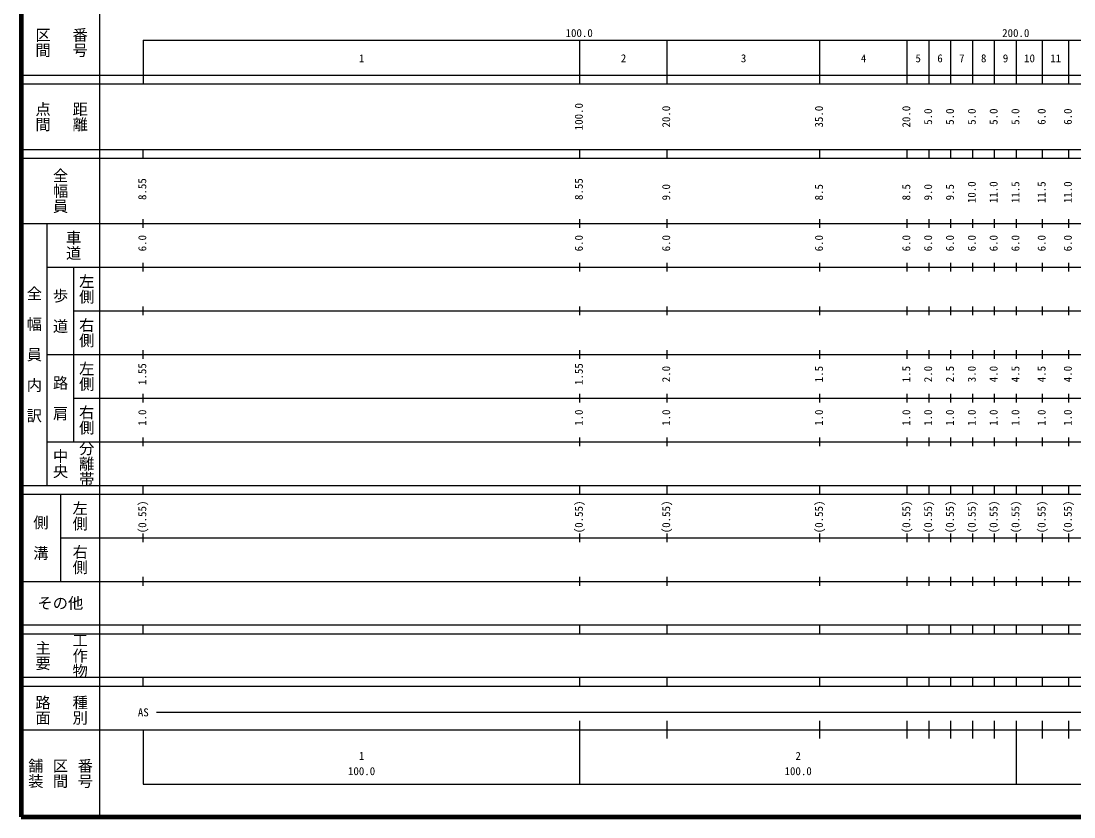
# Model space of a CAD drawing. Units: millimetres on the paper, enlarged 1000 times. Extents: x 40000 to 680000, y 20000 to 380000.
# Drawn here: x 40000 to 281173, y 20000 to 202409 of the extents above; entities that cross this region are included whole.
import ezdxf
from ezdxf.enums import TextEntityAlignment as Align

# ---------------------------------------------------------------- set-up
doc = ezdxf.new("R2010")
doc.units = ezdxf.units.MM
doc.header["$LTSCALE"] = 1000
doc.layers.add('M-TTL', color=2, linetype='Continuous', lineweight=140)
doc.layers.add('M-TTL-BAND', color=7, linetype='Continuous', lineweight=25)
doc.styles.add('@ＭＳ ゴシック', font='')
doc.styles.add('ＭＳ ゴシック', font='')
doc.styles.get('@ＭＳ ゴシック').set_extended_font_data('@MS Gothic')
doc.styles.get('ＭＳ ゴシック').set_extended_font_data('MS Gothic')

msp = doc.modelspace()

# ---------------------------------------------------------------- linework, layer by layer
at = {"layer": 'M-TTL'}
for p, q in [((40000, 380000), (40000, 20000)), ((40000, 20000), (680000, 20000))]:
    msp.add_line(p, q, dxfattribs=at)
at = {"layer": 'M-TTL-BAND'}
for p, q in [((58000, 370000), (58000, 20000)), ((68000, 198000), (579000, 198000)), ((68000, 198000), (68000, 188000)), ((168000, 188000), (168000, 198000)), ((188000, 188000), (188000, 198000)), ((223000, 188000), (223000, 198000)), ((243000, 188000), (243000, 198000)), ((248000, 188000), (248000, 198000)), ((253000, 188000), (253000, 198000)), ((258000, 188000), (258000, 198000)), ((263000, 188000), (263000, 198000)), ((268000, 188000), (268000, 198000)), ((274000, 188000), (274000, 198000)), ((280000, 188000), (280000, 198000)), ((40000, 190000), (579000, 190000)), ((40000, 188000), (579000, 188000)), ((40000, 173000), (579000, 173000)), ((68000, 171000), (68000, 173000)), ((168000, 171000), (168000, 173000)), ((188000, 171000), (188000, 173000)), ((223000, 171000), (223000, 173000)), ((243000, 171000), (243000, 173000)), ((248000, 171000), (248000, 173000)), ((253000, 171000), (253000, 173000)), ((258000, 171000), (258000, 173000)), ((263000, 171000), (263000, 173000)), ((268000, 171000), (268000, 173000)), ((274000, 171000), (274000, 173000)), ((280000, 171000), (280000, 173000)), ((40000, 171000), (579000, 171000)), ((68000, 155000), (68000, 157000)), ((168000, 155000), (168000, 157000)), ((188000, 155000), (188000, 157000)), ((223000, 155000), (223000, 157000)), ((243000, 155000), (243000, 157000)), ((248000, 155000), (248000, 157000)), ((253000, 155000), (253000, 157000)), ((258000, 155000), (258000, 157000)), ((263000, 155000), (263000, 157000)), ((268000, 155000), (268000, 157000)), ((274000, 155000), (274000, 157000)), ((280000, 155000), (280000, 157000)), ((40000, 156000), (579000, 156000)), ((46000, 96000), (46000, 156000)), ((46000, 146000), (579000, 146000)), ((52000, 146000), (52000, 106000)), ((68000, 145000), (68000, 147000)), ((168000, 145000), (168000, 147000)), ((188000, 145000), (188000, 147000)), ((223000, 145000), (223000, 147000)), ((243000, 145000), (243000, 147000)), ((248000, 145000), (248000, 147000)), ((253000, 145000), (253000, 147000)), ((258000, 145000), (258000, 147000)), ((263000, 145000), (263000, 147000)), ((268000, 145000), (268000, 147000)), ((274000, 145000), (274000, 147000)), ((280000, 145000), (280000, 147000)), ((52000, 136000), (579000, 136000)), ((68000, 135000), (68000, 137000)), ((168000, 135000), (168000, 137000)), ((188000, 135000), (188000, 137000)), ((223000, 135000), (223000, 137000)), ((243000, 135000), (243000, 137000)), ((248000, 135000), (248000, 137000)), ((253000, 135000), (253000, 137000)), ((258000, 135000), (258000, 137000)), ((263000, 135000), (263000, 137000)), ((268000, 135000), (268000, 137000)), ((274000, 135000), (274000, 137000)), ((280000, 135000), (280000, 137000)), ((46000, 126000), (579000, 126000)), ((68000, 125000), (68000, 127000)), ((168000, 125000), (168000, 127000)), ((188000, 125000), (188000, 127000)), ((223000, 125000), (223000, 127000)), ((243000, 125000), (243000, 127000)), ((248000, 125000), (248000, 127000)), ((253000, 125000), (253000, 127000)), ((258000, 125000), (258000, 127000)), ((263000, 125000), (263000, 127000)), ((268000, 125000), (268000, 127000)), ((274000, 125000), (274000, 127000)), ((280000, 125000), (280000, 127000)), ((52000, 116000), (579000, 116000)), ((68000, 115000), (68000, 117000)), ((168000, 115000), (168000, 117000)), ((188000, 115000), (188000, 117000)), ((223000, 115000), (223000, 117000)), ((243000, 115000), (243000, 117000)), ((248000, 115000), (248000, 117000)), ((253000, 115000), (253000, 117000)), ((258000, 115000), (258000, 117000)), ((263000, 115000), (263000, 117000)), ((268000, 115000), (268000, 117000)), ((274000, 115000), (274000, 117000)), ((280000, 115000), (280000, 117000)), ((68000, 105000), (68000, 107000)), ((168000, 105000), (168000, 107000)), ((188000, 105000), (188000, 107000)), ((223000, 105000), (223000, 107000)), ((243000, 105000), (243000, 107000)), ((248000, 105000), (248000, 107000)), ((253000, 105000), (253000, 107000)), ((258000, 105000), (258000, 107000)), ((263000, 105000), (263000, 107000)), ((268000, 105000), (268000, 107000)), ((274000, 105000), (274000, 107000)), ((280000, 105000), (280000, 107000)), ((46000, 106000), (579000, 106000)), ((40000, 96000), (579000, 96000)), ((68000, 94000), (68000, 96000)), ((168000, 94000), (168000, 96000)), ((188000, 94000), (188000, 96000)), ((223000, 94000), (223000, 96000)), ((243000, 94000), (243000, 96000)), ((248000, 94000), (248000, 96000)), ((253000, 94000), (253000, 96000)), ((258000, 94000), (258000, 96000)), ((263000, 94000), (263000, 96000)), ((268000, 94000), (268000, 96000)), ((274000, 94000), (274000, 96000)), ((280000, 94000), (280000, 96000)), ((40000, 94000), (579000, 94000)), ((49000, 94000), (49000, 74000)), ((68000, 83000), (68000, 85000)), ((168000, 83000), (168000, 85000)), ((188000, 83000), (188000, 85000)), ((223000, 83000), (223000, 85000)), ((243000, 83000), (243000, 85000)), ((248000, 83000), (248000, 85000)), ((253000, 83000), (253000, 85000)), ((258000, 83000), (258000, 85000)), ((263000, 83000), (263000, 85000)), ((268000, 83000), (268000, 85000)), ((274000, 83000), (274000, 85000)), ((280000, 83000), (280000, 85000)), ((49000, 84000), (579000, 84000)), ((68000, 73000), (68000, 75000)), ((168000, 73000), (168000, 75000)), ((188000, 73000), (188000, 75000)), ((223000, 73000), (223000, 75000)), ((243000, 73000), (243000, 75000)), ((248000, 73000), (248000, 75000)), ((253000, 73000), (253000, 75000)), ((258000, 73000), (258000, 75000)), ((263000, 73000), (263000, 75000)), ((268000, 73000), (268000, 75000)), ((274000, 73000), (274000, 75000)), ((280000, 73000), (280000, 75000)), ((40000, 74000), (579000, 74000)), ((40000, 64000), (579000, 64000)), ((68000, 62000), (68000, 64000)), ((168000, 62000), (168000, 64000)), ((188000, 62000), (188000, 64000)), ((223000, 62000), (223000, 64000)), ((243000, 62000), (243000, 64000)), ((248000, 62000), (248000, 64000)), ((253000, 62000), (253000, 64000)), ((258000, 62000), (258000, 64000)), ((263000, 62000), (263000, 64000)), ((268000, 62000), (268000, 64000)), ((274000, 62000), (274000, 64000)), ((280000, 62000), (280000, 64000)), ((40000, 62000), (579000, 62000)), ((40000, 52000), (579000, 52000)), ((68000, 50000), (68000, 52000)), ((168000, 50000), (168000, 52000)), ((188000, 50000), (188000, 52000)), ((223000, 50000), (223000, 52000)), ((243000, 50000), (243000, 52000)), ((248000, 50000), (248000, 52000)), ((253000, 50000), (253000, 52000)), ((258000, 50000), (258000, 52000)), ((263000, 50000), (263000, 52000)), ((268000, 50000), (268000, 52000)), ((274000, 50000), (274000, 52000)), ((280000, 50000), (280000, 52000)), ((40000, 50000), (579000, 50000)), ((71000, 44000), (565000, 44000)), ((168000, 27500), (168000, 42000)), ((188000, 38000), (188000, 42000)), ((223000, 38000), (223000, 42000)), ((243000, 38000), (243000, 42000)), ((248000, 38000), (248000, 42000)), ((253000, 38000), (253000, 42000)), ((258000, 38000), (258000, 42000)), ((263000, 38000), (263000, 42000)), ((268000, 27500), (268000, 42000)), ((274000, 38000), (274000, 42000)), ((280000, 38000), (280000, 42000)), ((40000, 40000), (579000, 40000)), ((68000, 40000), (68000, 27500)), ((68000, 27500), (579000, 27500))]:
    msp.add_line(p, q, dxfattribs=at)

# ---------------------------------------------------------------- texts
at = {"layer": 'M-TTL-BAND', "style": '@ＭＳ ゴシック'}
for s, p in [('区間', (45000, 197500)), ('番号', (53500, 197500)), ('点間', (45000, 180500)), ('距離', (53500, 180500)), ('全幅員', (49000, 163500)), ('車道', (52000, 151000)), ('左側', (55000, 141000)), ('全\u3000幅\u3000員\u3000内\u3000訳', (43000, 126000)), ('歩\u3000道', (49000, 136000)), ('右側', (55000, 131000)), ('左側', (55000, 121000)), ('路\u3000肩', (49000, 116000)), ('右側', (55000, 111000)), ('中央', (49000, 101000)), ('分離帯', (55000, 101000)), ('左側', (53500, 89000)), ('側\u3000溝', (44500, 84000)), ('右側', (53500, 79000)), ('主要', (45000, 57000)), ('工作物', (53500, 57000)), ('路面', (45000, 44500)), ('種別', (53500, 44500)), ('舗装', (43333, 30000)), ('区間', (49000, 30000)), ('番号', (54667, 30000))]:
    msp.add_text(s, height=2566, rotation=270, dxfattribs=at).set_placement(p, align=Align.MIDDLE_CENTER)
at = {"layer": 'M-TTL-BAND', "style": 'ＭＳ ゴシック'}
for s, p in [('100.0', (167844, 198195)), ('200.0', (267844, 198195)), ('1', (118000, 192405)), ('2', (178000, 192405)), ('3', (205500, 192405)), ('4', (233000, 192405)), ('5', (245500, 192405)), ('6', (250500, 192405)), ('7', (255500, 192405)), ('8', (260500, 192405)), ('9', (265500, 192405)), ('10', (271000, 192405)), ('11', (277000, 192405)), ('AS', (68000, 42500)), ('1', (118000, 32523)), ('2', (218000, 32523)), ('100.0', (118000, 29033)), ('100.0', (218000, 29033))]:
    msp.add_text(s, height=1833, dxfattribs=at).set_placement(p, align=Align.BOTTOM_CENTER)
for s, p in [('100.0', (169228, 180500)), ('20.0', (189228, 180500)), ('35.0', (224228, 180500)), ('20.0', (244228, 180500)), ('5.0', (249228, 180500)), ('5.0', (254228, 180500)), ('5.0', (259228, 180500)), ('5.0', (264228, 180500)), ('5.0', (269228, 180500)), ('6.0', (275228, 180500)), ('6.0', (281228, 180500)), ('8.55', (69228, 163893)), ('8.55', (169228, 163893)), ('9.0', (189228, 163174)), ('8.5', (224228, 163174)), ('8.5', (244228, 163174)), ('9.0', (249228, 163174)), ('9.5', (254228, 163174)), ('10.0', (259228, 163174)), ('11.0', (264228, 163174)), ('11.5', (269228, 163174)), ('11.5', (275228, 163174)), ('11.0', (281228, 163174)), ('6.0', (69228, 151500)), ('6.0', (169228, 151500)), ('6.0', (189228, 151500)), ('6.0', (224228, 151500)), ('6.0', (244228, 151500)), ('6.0', (249228, 151500)), ('6.0', (254228, 151500)), ('6.0', (259228, 151500)), ('6.0', (264228, 151500)), ('6.0', (269228, 151500)), ('6.0', (275228, 151500)), ('6.0', (281228, 151500)), ('1.55', (69228, 121500)), ('1.55', (169228, 121500)), ('2.0', (189228, 121500)), ('1.5', (224228, 121500)), ('1.5', (244228, 121500)), ('2.0', (249228, 121500)), ('2.5', (254228, 121500)), ('3.0', (259228, 121500)), ('4.0', (264228, 121500)), ('4.5', (269228, 121500)), ('4.5', (275228, 121500)), ('4.0', (281228, 121500)), ('1.0', (69228, 111500)), ('1.0', (169228, 111500)), ('1.0', (189228, 111500)), ('1.0', (224228, 111500)), ('1.0', (244228, 111500)), ('1.0', (249228, 111500)), ('1.0', (254228, 111500)), ('1.0', (259228, 111500)), ('1.0', (264228, 111500)), ('1.0', (269228, 111500)), ('1.0', (275228, 111500)), ('1.0', (281228, 111500)), ('(0.55)', (69228, 88764)), ('(0.55)', (169228, 88764)), ('(0.55)', (189228, 88764)), ('(0.55)', (224228, 88764)), ('(0.55)', (244228, 88764)), ('(0.55)', (249228, 88764)), ('(0.55)', (254228, 88764)), ('(0.55)', (259228, 88764)), ('(0.55)', (264228, 88764)), ('(0.55)', (269228, 88764)), ('(0.55)', (275228, 88764)), ('(0.55)', (281228, 88764))]:
    msp.add_text(s, height=1833, rotation=90, dxfattribs=at).set_placement(p, align=Align.BOTTOM_CENTER)
msp.add_text('その他', height=2566, dxfattribs=at).set_placement((49000, 69000), align=Align.MIDDLE_CENTER)

doc.saveas('drawing.dxf')
